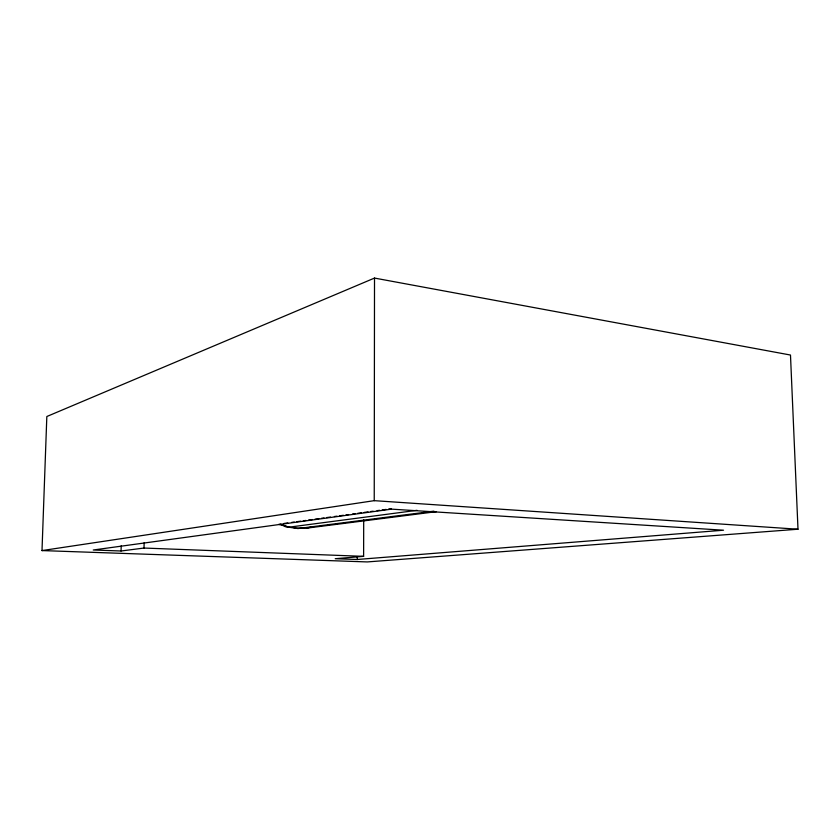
<?xml version="1.0" encoding="UTF-8"?>
<svg xmlns="http://www.w3.org/2000/svg" width="840" height="840" viewBox="0 0 840 840"><rect width="100%" height="100%" fill="white"/><g stroke="black" fill="none" stroke-linecap="round" stroke-linejoin="round"><path stroke-width="1.26" d="M42 550.578L374.231 500.661L374.514 278.072L790.482 355.036L798 529.221L367.258 561.928L42 550.578L46.83 416.514L374.514 278.072M363.699 519.823L363.615 556.343L335.223 558.705L357.221 559.493L357.221 556.909M357.221 559.493L723.524 530.208L391.534 509.135L93.251 550L121.055 550.998L144.008 548.048L144.144 542.808M121.055 550.998L121.202 545.79M294.137 528.034L307.01 528.108L310.727 527.142M283.92 523.467L287.794 522.932M291.68 522.396L294.262 522.039M296.856 521.682L300.731 521.147M303.324 520.789L305.907 520.443M308.5 520.086L312.375 519.551M314.969 519.194L318.843 518.658M321.437 518.301L324.019 517.944M326.613 517.587L330.488 517.062M334.373 516.527L336.956 516.169M339.549 515.812L343.423 515.277M346.017 514.92L348.6 514.563M352.485 514.028L355.068 513.681M357.661 513.324L361.536 512.788M364.13 512.432L368.004 511.896M370.598 511.539L373.181 511.182M377.066 510.647L379.649 510.3M382.231 509.943L386.117 509.407M388.71 509.05L391.293 508.694M278.723 524.349L288.907 527.184L417.029 510.321M433.913 511.151L297.99 528.559L285.243 526.691L283.206 525.063M307.01 528.108L436.443 511.655M144.008 548.048L363.615 556.343M374.231 500.661L798 529.221M280.035 524.003L288.907 527.184"/></g></svg>
